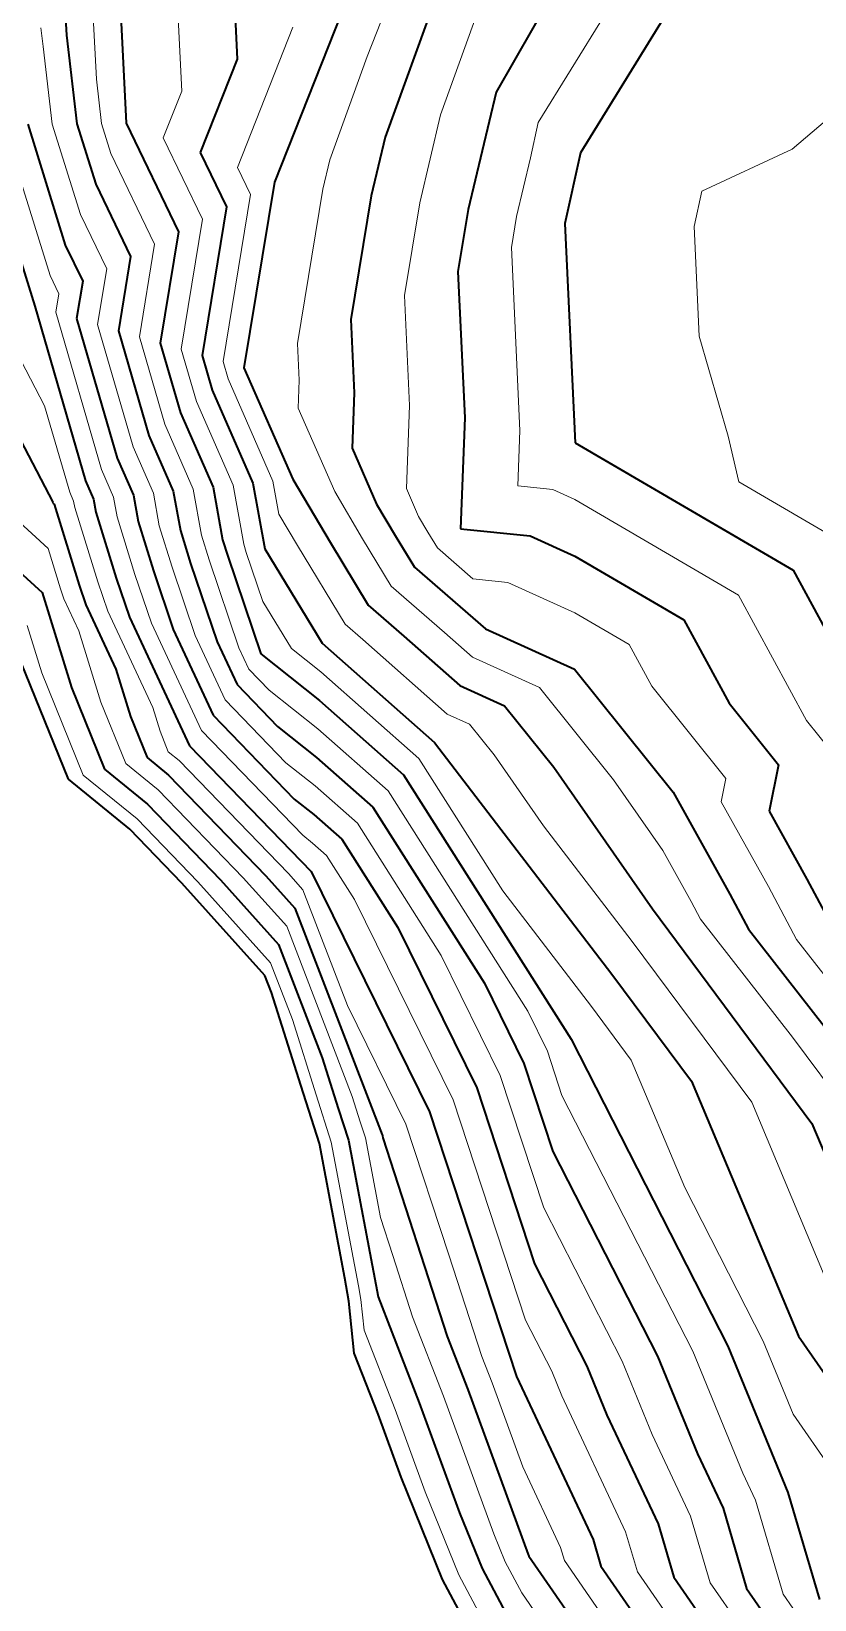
# Model space of a CAD drawing. Header units: millimetres. Extents: x -861324 to 439029, y -308065 to 694685.
# Drawn here: x -289359 to -255202, y -63009 to 5399 of the extents above; entities that cross this region are included whole.
import ezdxf

# ---------------------------------------------------------------- set-up
doc = ezdxf.new("R2010")
doc.units = ezdxf.units.MM
for name, color, linetype, lineweight in [('C-TOPO', 7, 'Continuous', 9), ('C-TOPO-MAJR', 7, 'Continuous', 35), ('C-TOPO-MINR', 7, 'Continuous', 9)]:
    doc.layers.add(name, color=color, linetype=linetype, lineweight=lineweight)

msp = doc.modelspace()

# ---------------------------------------------------------------- linework, layer by layer
at = {"layer": 'C-TOPO', "lineweight": 35}
for p, q in [((-287747, -27227), (-289807, -22137)), ((-285070, -29403), (-287747, -27227)), ((-282792, -31762), (-285070, -29403)), ((-279176, -35783), (-282792, -31762)), ((-278890, -36525), (-279176, -35783)), ((-277614, -40573), (-278890, -36525)), ((-276798, -43111), (-277614, -40573)), ((-275689, -48986), (-276798, -43111)), ((-275521, -49993), (-275689, -48986)), ((-275277, -52259), (-275521, -49993)), ((-274241, -54915), (-275277, -52259)), ((-273234, -57674), (-274241, -54915)), ((-271423, -62131), (-273234, -57674)), ((-268813, -67039), (-271423, -62131))]:
    msp.add_line(p, q, dxfattribs=at)
at = {"layer": 'C-TOPO-MAJR'}
for p, q in [((-288386, 14262), (-287827, 5239)), ((-285851, 14021), (-285226, 1397)), ((-280795, 12605), (-280379, 4189)), ((-270684, 9773), (-273926, 783)), ((-265176, 9590), (-269096, 2743)), ((-259668, 9407), (-265418, 96)), ((-275531, 6981), (-278756, -1178)), ((-287827, 5239), (-287373, 1371)), ((-280379, 4189), (-281991, 110)), ((-269096, 2743), (-270312, -2377)), ((-287373, 1371), (-286554, -1264)), ((-285226, 1397), (-282938, -3341)), ((-291667, 1317), (-289210, -6586)), ((-289520, 1344), (-287882, -3925)), ((-273926, 783), (-274534, -1778)), ((-281991, 110), (-280847, -2260)), ((-265418, 96), (-266090, -2977)), ((-286554, -1264), (-285029, -4423)), ((-278756, -1178), (-280090, -9272)), ((-274534, -1778), (-275423, -7174)), ((-280847, -2260), (-281914, -8735)), ((-270312, -2377), (-270757, -5075)), ((-282938, -3341), (-283738, -8198)), ((-266090, -2977), (-265647, -12556)), ((-287882, -3925), (-287120, -5504)), ((-285029, -4423), (-285562, -7660)), ((-270757, -5075), (-270462, -11461)), ((-287120, -5504), (-287386, -7123)), ((-289210, -6586), (-286998, -14204)), ((-292456, -7421), (-288426, -15142)), ((-287386, -7123), (-285616, -13218)), ((-275423, -7174), (-275276, -10367)), ((-285562, -7660), (-284235, -12231)), ((-283738, -8198), (-282853, -11245)), ((-281914, -8735), (-281471, -10258)), ((-280090, -9272), (-277957, -14135)), ((-281471, -10258), (-279695, -14309)), ((-275276, -10367), (-275368, -12789)), ((-282853, -11245), (-281432, -14484)), ((-270462, -11461), (-270647, -16306)), ((-284235, -12231), (-283170, -14658)), ((-275368, -12789), (-274302, -15221)), ((-265647, -12556), (-256138, -18110)), ((-285616, -13218), (-284908, -14832)), ((-286998, -14204), (-286646, -15006)), ((-279695, -14309), (-279176, -17176)), ((-277957, -14135), (-276333, -16886)), ((-286646, -15006), (-286543, -15574)), ((-284908, -14832), (-284702, -15975)), ((-283170, -14658), (-282860, -16375)), ((-281432, -14484), (-281018, -16776)), ((-288426, -15142), (-288403, -15194)), ((-288403, -15194), (-288369, -15225)), ((-288369, -15225), (-287273, -18765)), ((-286543, -15574), (-285654, -18448)), ((-274302, -15221), (-273490, -16596)), ((-284702, -15975), (-284034, -18130)), ((-282860, -16375), (-282415, -17812)), ((-270647, -16306), (-267603, -16608)), ((-291706, -16509), (-288892, -19083)), ((-281018, -16776), (-280796, -17494)), ((-276333, -16886), (-274669, -19631)), ((-273490, -16596), (-272658, -17969)), ((-267603, -16608), (-265659, -17492)), ((-280796, -17494), (-279355, -21759)), ((-279176, -17176), (-276680, -21294)), ((-265659, -17492), (-260905, -20269)), ((-285654, -18448), (-285077, -20153)), ((-284034, -18130), (-283170, -20689)), ((-282415, -17812), (-281262, -21224)), ((-272658, -17969), (-269559, -20661)), ((-256138, -18110), (-252191, -25397)), ((-288892, -19083), (-287615, -23219)), ((-287273, -18765), (-286985, -19618)), ((-286985, -19618), (-285676, -22425)), ((-274669, -19631), (-273120, -20977)), ((-285077, -20153), (-282459, -25766)), ((-260905, -20269), (-258931, -23912)), ((-283170, -20689), (-281424, -24430)), ((-273120, -20977), (-270671, -23141)), ((-269559, -20661), (-265671, -22428)), ((-281262, -21224), (-280390, -23095)), ((-279355, -21759), (-276800, -23783)), ((-276680, -21294), (-271782, -25621)), ((-285676, -22425), (-285037, -24493)), ((-265671, -22428), (-261369, -27785)), ((-287615, -23219), (-286170, -26791)), ((-280390, -23095), (-278623, -24923)), ((-270671, -23141), (-268727, -24024)), ((-276800, -23783), (-273127, -27028)), ((-258931, -23912), (-256780, -26591)), ((-285037, -24493), (-284315, -26279)), ((-281424, -24430), (-277892, -28087)), ((-268727, -24024), (-266576, -26703)), ((-278623, -24923), (-276920, -26273)), ((-282459, -25766), (-277160, -31252)), ((-271782, -25621), (-264047, -35721)), ((-284315, -26279), (-283375, -27042)), ((-276920, -26273), (-274471, -28436)), ((-256780, -26591), (-257180, -28620)), ((-286170, -26791), (-284291, -28318)), ((-283375, -27042), (-279136, -31431)), ((-273127, -27028), (-265826, -38564)), ((-266576, -26703), (-262269, -32878)), ((-261369, -27785), (-258902, -32231)), ((-284291, -28318), (-281112, -31610)), ((-277892, -28087), (-277040, -28762)), ((-274471, -28436), (-269604, -36126)), ((-257180, -28620), (-255535, -31585)), ((-277040, -28762), (-275816, -29844)), ((-275816, -29844), (-273382, -33689)), ((-279136, -31431), (-277867, -32841)), ((-277160, -31252), (-271996, -41736)), ((-281112, -31610), (-278575, -34431)), ((-255535, -31585), (-253904, -34650)), ((-258902, -32231), (-258086, -33764)), ((-277867, -32841), (-274060, -42740)), ((-262269, -32878), (-255318, -42234)), ((-273382, -33689), (-269939, -40678)), ((-258086, -33764), (-250064, -44069)), ((-278575, -34431), (-276671, -39381)), ((-269604, -36126), (-267883, -39621)), ((-264047, -35721), (-260572, -40399)), ((-265826, -38564), (-258980, -51951)), ((-276671, -39381), (-275977, -41581)), ((-267883, -39621), (-266619, -43466)), ((-269939, -40678), (-267411, -48368)), ((-260572, -40399), (-255905, -51511)), ((-275977, -41581), (-275534, -42960)), ((-271996, -41736), (-268204, -53270)), ((-255318, -42234), (-252985, -47790)), ((-275534, -42960), (-274241, -49805)), ((-274060, -42740), (-274052, -42766)), ((-274052, -42766), (-274046, -42783)), ((-274046, -42783), (-274031, -42864)), ((-274031, -42864), (-271223, -51538)), ((-266619, -43466), (-262055, -52391)), ((-267411, -48368), (-265130, -52830)), ((-274241, -49805), (-272441, -54425)), ((-271223, -51538), (-270323, -53847)), ((-258980, -51951), (-256364, -58334)), ((-255905, -51511), (-252575, -56332)), ((-262055, -52391), (-260311, -56646)), ((-268204, -53270), (-264861, -60390)), ((-265130, -52830), (-264258, -54958)), ((-270323, -53847), (-267696, -61045)), ((-272441, -54425), (-270690, -59223)), ((-264258, -54958), (-262029, -59705)), ((-260311, -56646), (-259197, -59019)), ((-256364, -58334), (-254992, -63009)), ((-270690, -59223), (-269705, -61646)), ((-259197, -59019), (-258168, -62522)), ((-262029, -59705), (-261345, -62035)), ((-264861, -60390), (-264521, -61548)), ((-267696, -61045), (-267684, -61074)), ((-267684, -61074), (-267667, -61106)), ((-267667, -61106), (-264268, -66016)), ((-264521, -61548), (-261949, -65264)), ((-269705, -61646), (-268286, -64313)), ((-261345, -62035), (-259630, -64513)), ((-258168, -62522), (-257311, -63761))]:
    msp.add_line(p, q, dxfattribs=at)
at = {"layer": 'C-TOPO-MINR'}
for p, q in [((-283323, 13313), (-282802, 2793)), ((-286839, 9630), (-286526, 3318)), ((-273108, 8377), (-274720, 4298)), ((-269890, 6258), (-271511, 1763)), ((-288945, 5550), (-288844, 4742)), ((-277955, 5585), (-280374, -534)), ((-264382, 6075), (-267257, 1420)), ((-288844, 4742), (-288446, 1357)), ((-274720, 4298), (-276341, -198)), ((-286526, 3318), (-286299, 1384)), ((-282802, 2793), (-283608, 754)), ((-286299, 1384), (-285890, 67)), ((-271511, 1763), (-272423, -2078)), ((-267257, 1420), (-267593, -117)), ((-254733, 1489), (-256184, 267)), ((-290593, 1330), (-288546, -5255)), ((-288446, 1357), (-287218, -2594)), ((-283608, 754), (-281892, -2800)), ((-285890, 67), (-283983, -3882)), ((-256184, 267), (-260116, -1575)), ((-280374, -534), (-279802, -1719)), ((-276341, -198), (-276645, -1478)), ((-267593, -117), (-268201, -2677)), ((-279802, -1719), (-281002, -9003)), ((-276645, -1478), (-277756, -8223)), ((-260116, -1575), (-260452, -3112)), ((-287218, -2594), (-286074, -4964)), ((-272423, -2078), (-273090, -6124)), ((-268201, -2677), (-268424, -4026)), ((-281892, -2800), (-282826, -8466)), ((-260452, -3112), (-260230, -7901)), ((-283983, -3882), (-284650, -7929)), ((-268424, -4026), (-268054, -12008)), ((-288546, -5255), (-288165, -6045)), ((-286074, -4964), (-286474, -7392)), ((-288165, -6045), (-288298, -6854)), ((-273090, -6124), (-272869, -10914)), ((-290833, -7003), (-288782, -10934)), ((-288298, -6854), (-286307, -13711)), ((-286474, -7392), (-284925, -12724)), ((-284650, -7929), (-283544, -11738)), ((-260230, -7901), (-258973, -12259)), ((-282826, -8466), (-282162, -10752)), ((-277756, -8223), (-277683, -9819)), ((-281002, -9003), (-280780, -9765)), ((-280780, -9765), (-278826, -14222)), ((-277683, -9819), (-277729, -11031)), ((-288782, -10934), (-287689, -14697)), ((-282162, -10752), (-280564, -14396)), ((-272869, -10914), (-273007, -14548)), ((-277729, -11031), (-276129, -14678)), ((-283544, -11738), (-282301, -14571)), ((-268054, -12008), (-268147, -14431)), ((-258973, -12259), (-258509, -14253)), ((-284925, -12724), (-284039, -14745)), ((-286307, -13711), (-285777, -14919)), ((-278826, -14222), (-278567, -15656)), ((-258509, -14253), (-253755, -17031)), ((-287689, -14697), (-287515, -15093)), ((-285777, -14919), (-285622, -15774)), ((-284039, -14745), (-283781, -16175)), ((-282301, -14571), (-281939, -16576)), ((-280564, -14396), (-280097, -16976)), ((-276129, -14678), (-274912, -16741)), ((-273007, -14548), (-272474, -15763)), ((-268147, -14431), (-266625, -14582)), ((-266625, -14582), (-265653, -15024)), ((-265653, -15024), (-258521, -19189)), ((-287515, -15093), (-287464, -15374)), ((-287464, -15374), (-286463, -18607)), ((-278567, -15656), (-277755, -17031)), ((-290054, -15852), (-288631, -17154)), ((-285622, -15774), (-284844, -18289)), ((-283781, -16175), (-283225, -17971)), ((-272474, -15763), (-272068, -16451)), ((-281939, -16576), (-281605, -17653)), ((-280097, -16976), (-279986, -17335)), ((-277755, -17031), (-275675, -20462)), ((-274912, -16741), (-273664, -18800)), ((-272068, -16451), (-271652, -17137)), ((-288631, -17154), (-288083, -18924)), ((-281605, -17653), (-280309, -21491)), ((-279986, -17335), (-279266, -19468)), ((-271652, -17137), (-270103, -18484)), ((-284844, -18289), (-284124, -20421)), ((-283225, -17971), (-282216, -20956)), ((-288083, -18924), (-287939, -19351)), ((-286463, -18607), (-286031, -19886)), ((-273664, -18800), (-271339, -20819)), ((-270103, -18484), (-268581, -18635)), ((-268581, -18635), (-265665, -19960)), ((-287939, -19351), (-287284, -20754)), ((-279266, -19468), (-278018, -21526)), ((-258521, -19189), (-255561, -24655)), ((-289543, -20514), (-288904, -22582)), ((-286031, -19886), (-284067, -24095)), ((-284124, -20421), (-281942, -25098)), ((-275675, -20462), (-274900, -21135)), ((-265665, -19960), (-263288, -21348)), ((-287284, -20754), (-286326, -23856)), ((-282216, -20956), (-280907, -23762)), ((-274900, -21135), (-271227, -24381)), ((-271339, -20819), (-270115, -21901)), ((-280309, -21491), (-279872, -22427)), ((-278018, -21526), (-276740, -22538)), ((-263288, -21348), (-262301, -23170)), ((-279872, -22427), (-278989, -23341)), ((-276740, -22538), (-272455, -26324)), ((-270115, -21901), (-267199, -23226)), ((-288904, -22582), (-287098, -27047)), ((-267199, -23226), (-263973, -27244)), ((-262301, -23170), (-259075, -27188)), ((-286326, -23856), (-285242, -26535)), ((-280907, -23762), (-278258, -26505)), ((-278989, -23341), (-276860, -25028)), ((-284067, -24095), (-283748, -25129)), ((-271227, -24381), (-270255, -24822)), ((-283748, -25129), (-283387, -26022)), ((-281942, -25098), (-277526, -29670)), ((-276860, -25028), (-273799, -27732)), ((-270255, -24822), (-269179, -26162)), ((-255561, -24655), (-254485, -25994)), ((-285242, -26535), (-283833, -27680)), ((-283387, -26022), (-282917, -26404)), ((-282917, -26404), (-278148, -31341)), ((-278258, -26505), (-276980, -27517)), ((-272455, -26324), (-268804, -32092)), ((-269179, -26162), (-267026, -29249)), ((-287098, -27047), (-284749, -28956)), ((-263973, -27244), (-261819, -30331)), ((-259075, -27188), (-259275, -28203)), ((-283833, -27680), (-280124, -31520)), ((-276980, -27517), (-275144, -29140)), ((-273799, -27732), (-267715, -37345)), ((-259275, -28203), (-257218, -31908)), ((-284749, -28956), (-282100, -31699)), ((-275144, -29140), (-271493, -34908)), ((-267026, -29249), (-263158, -34299)), ((-277526, -29670), (-277100, -30007)), ((-277100, -30007), (-276488, -30548)), ((-276488, -30548), (-275271, -32470)), ((-261819, -30331), (-260585, -32555)), ((-278148, -31341), (-277514, -32047)), ((-282100, -31699), (-278928, -35226)), ((-280124, -31520), (-278221, -33636)), ((-277514, -32047), (-275575, -37086)), ((-268804, -32092), (-264936, -37142)), ((-257218, -31908), (-255995, -34207)), ((-275271, -32470), (-270968, -41207)), ((-260585, -32555), (-260177, -33321)), ((-260177, -33321), (-256166, -38473)), ((-278221, -33636), (-275365, -41060)), ((-263158, -34299), (-257945, -41316)), ((-255995, -34207), (-249979, -41935)), ((-278928, -35226), (-277976, -37701)), ((-271493, -34908), (-268911, -40150)), ((-275575, -37086), (-273025, -42265)), ((-267715, -37345), (-266854, -39092)), ((-264936, -37142), (-263199, -39481)), ((-277976, -37701), (-276940, -40988)), ((-256166, -38473), (-252691, -43151)), ((-266854, -39092), (-266222, -41015)), ((-263199, -39481), (-260866, -45037)), ((-268911, -40150), (-267015, -45917)), ((-276940, -40988), (-276278, -43049)), ((-266222, -41015), (-260517, -52171)), ((-275365, -41060), (-275014, -42174)), ((-270968, -41207), (-267808, -50819)), ((-257945, -41316), (-254445, -49651)), ((-275014, -42174), (-274790, -42871)), ((-273025, -42265), (-271152, -47962)), ((-276278, -43049), (-275093, -49323)), ((-274790, -42871), (-274136, -46334)), ((-260866, -45037), (-257443, -51731)), ((-274136, -46334), (-273600, -47991)), ((-267015, -45917), (-263592, -52611)), ((-273598, -47997), (-272732, -50671)), ((-271152, -47962), (-269714, -52404)), ((-275093, -49323), (-274994, -49916)), ((-274994, -49916), (-274850, -51248)), ((-274850, -51248), (-273500, -54713)), ((-272732, -50671), (-271382, -54136)), ((-267808, -50819), (-266667, -53050)), ((-257443, -51731), (-256135, -54922)), ((-269714, -52404), (-269263, -53559)), ((-263592, -52611), (-262284, -55802)), ((-260517, -52171), (-258338, -57490)), ((-266667, -53050), (-266231, -54114)), ((-269263, -53559), (-267929, -57216)), ((-273500, -54713), (-272186, -58312)), ((-271382, -54136), (-269193, -60134)), ((-266231, -54114), (-263445, -60047)), ((-256135, -54922), (-254470, -57333)), ((-262284, -55802), (-260613, -59362)), ((-267929, -57216), (-266278, -60733)), ((-258338, -57490), (-257781, -58676)), ((-272186, -58312), (-270716, -61931)), ((-257781, -58676), (-256580, -62766)), ((-260613, -59362), (-259757, -62279)), ((-269193, -60134), (-268695, -61360)), ((-263445, -60047), (-262933, -61792)), ((-266278, -60733), (-266110, -61305)), ((-268695, -61360), (-267977, -62709)), ((-266110, -61305), (-263108, -65640)), ((-270716, -61931), (-268596, -65916)), ((-262933, -61792), (-260789, -64889)), ((-267977, -62709), (-265427, -66392)), ((-259757, -62279), (-258470, -64137)), ((-256580, -62766), (-256151, -63385))]:
    msp.add_line(p, q, dxfattribs=at)

doc.saveas('drawing.dxf')
